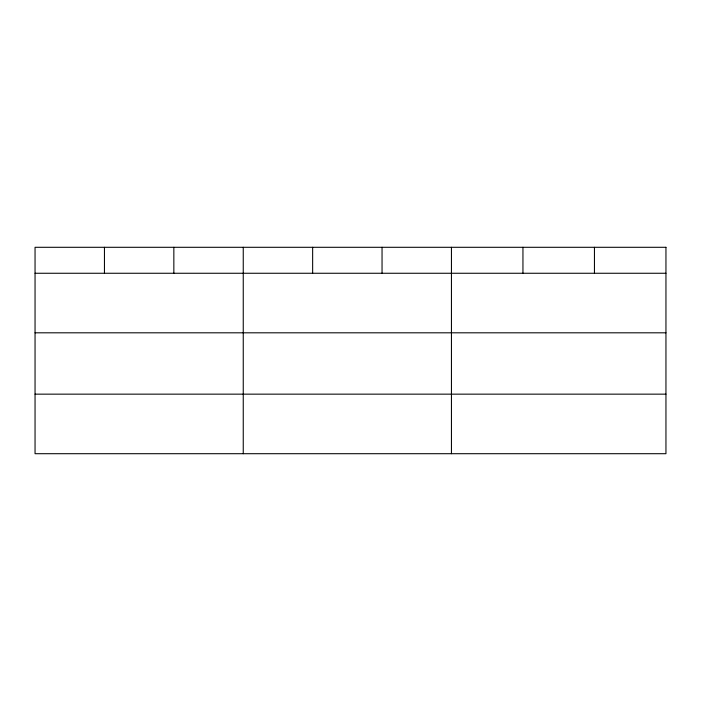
<?xml version="1.0" encoding="UTF-8"?>
<svg xmlns="http://www.w3.org/2000/svg" width="701" height="701" viewBox="0 0 701 701"><rect width="100%" height="100%" fill="white"/><g stroke="black" fill="none" stroke-linecap="round" stroke-linejoin="round"><path stroke-width="1.05" d="M35.05 273.259L665.95 273.259M35.05 332.809L665.95 332.809M35.05 394.155L665.95 394.155M594.448 247.295L594.448 273.259M522.946 247.295L522.946 273.259M451.444 247.295L451.444 453.705M382.045 247.295L382.045 273.259M312.646 247.295L312.646 273.259M243.247 247.295L243.247 453.705M173.848 247.295L173.848 273.259M104.449 247.295L104.449 273.259M665.95 247.295L35.05 247.295L35.05 453.705L665.95 453.705L665.95 247.295"/></g></svg>
